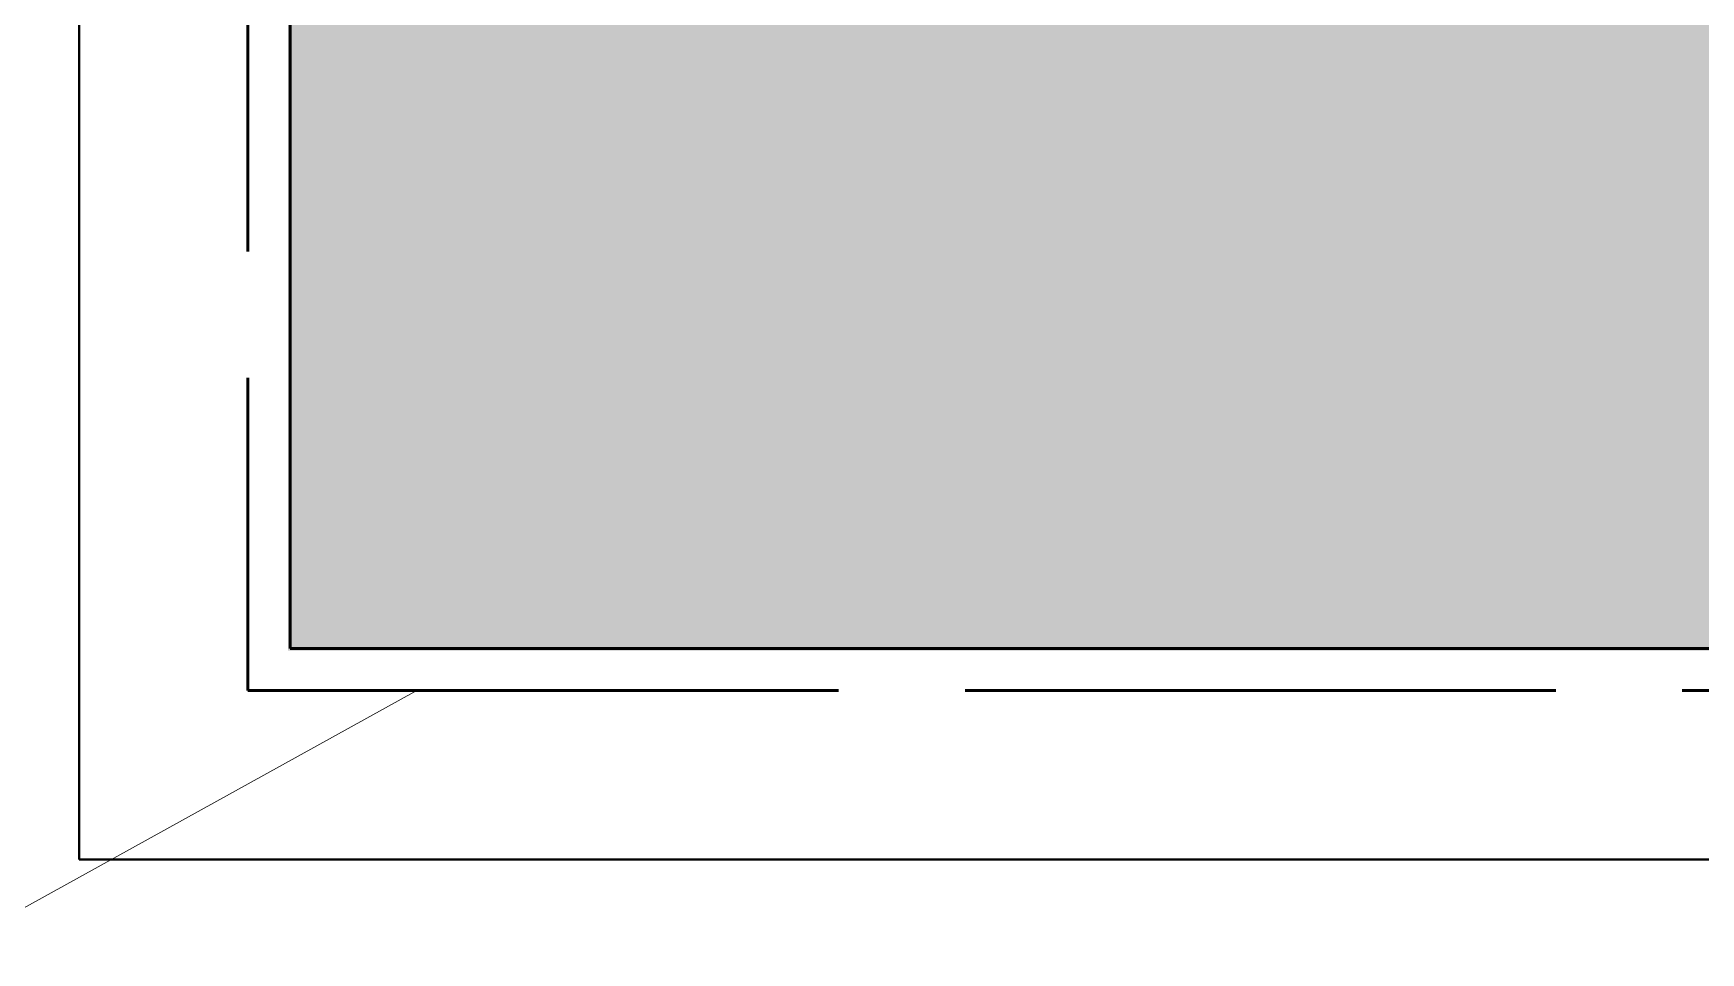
# Model space of a CAD drawing. Header units: millimetres. Extents: x -2997 to 67973, y -4267 to 4574.
# Drawn here: x -215 to 1180, y -254 to 514 of the extents above; entities that cross this region are included whole.
import ezdxf

# ---------------------------------------------------------------- set-up
doc = ezdxf.new("R2010")
doc.units = ezdxf.units.MM
doc.linetypes.add('DASH_494_106', pattern=[599.722222, 493.888889, -105.833333])
for name, color, linetype in [('GEOFAB', 5, 'Continuous'), ('LEADERS', 7, 'Continuous'), ('MODULE_ART', 7, 'Continuous'), ('TANK', 7, 'Continuous')]:
    doc.layers.add(name, color=color, linetype=linetype)

# ---------------------------------------------------------------- blocks, each defined once
blk = doc.blocks.new('atlancube_face')
at = {"true_color": 0x000000}
blk.add_solid([(-1.8, -1.8), (1151.8, -1.8), (-1.8, 781.8), (1151.8, 781.8)], dxfattribs=at)

msp = doc.modelspace()

# ---------------------------------------------------------------- linework, layer by layer
at = {"layer": 'GEOFAB', "color": 6, "lineweight": 40}
for q in [(-176.4, 2490), (66876.4, -176.4)]:
    msp.add_line((-176.4, -176.4), q, dxfattribs=at)
at = {"layer": 'GEOFAB', "color": 5, "linetype": 'DASH_494_106', "lineweight": 53}
msp.add_lwpolyline([(-35.3, -35.3), (66735.3, -35.3), (66735.3, 2025.3), (-35.3, 2025.3)], close=True, dxfattribs=at)
at = {"layer": 'LEADERS', "lineweight": 18}
msp.add_line((-952.5, -620.9), (105.8, -35.3), dxfattribs=at)
at = {"layer": 'TANK', "lineweight": 53}
msp.add_lwpolyline([(0, 0), (66700, 0), (66700, 1990), (0, 1990)], close=True, dxfattribs=at)

# ---------------------------------------------------------------- block references
at = {"layer": 'MODULE_ART'}
for p in [(0, 0), (1150, 0)]:
    msp.add_blockref('atlancube_face', p, dxfattribs=at)

doc.saveas('drawing.dxf')
